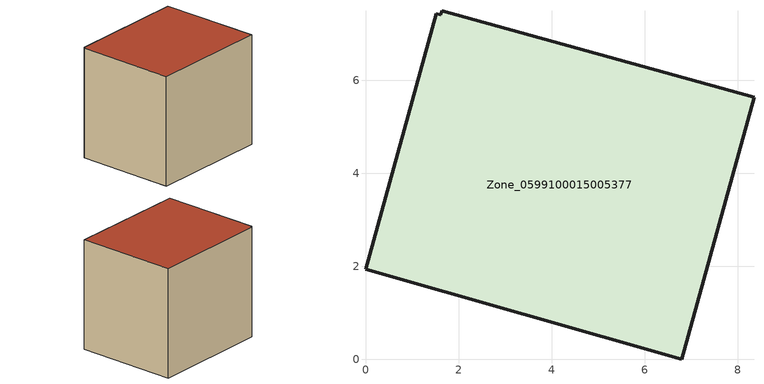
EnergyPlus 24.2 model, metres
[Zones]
Zone_0599100015005377
 floor ground (C_G): 1.52,7.43 1.61,7.41 1.64,7.49 8.35,5.63 6.8,0 0,1.93 z0.94
 wall outside (C_F): 0,1.93 6.8,0 8.35,5.63 1.64,7.49 1.61,7.41 1.52,7.43 0,1.93 z0.94:7.36
 roof outside (C_R): 1.61,7.41 1.52,7.43 0,1.93 6.8,0 8.35,5.63 1.64,7.49 z7.36
[BUILDING]
Pand.0599100015005377: North Axis=0; Terrain=City; Loads Convergence Tolerance Value=0.04; Temperature Convergence Tolerance Value=0.4; Solar Distribution=FullExterior; Maximum Number of Warmup Days=25; Minimum Number of Warmup Days=1
[Site:Location]
Rotterdam.The.Hague.AP_ZH_NLD Design_Conditions: Latitude=51.96; Longitude=4.45; Time Zone=1; Elevation=-4.5
[SITE:GROUNDTEMPERATURE:BUILDINGSURFACE]
18, 18, 18, 18, 18, 18, 18, 18, 18, 18, 18, 18
[MATERIAL] Thermal Absorptance=0.9; Solar Absorptance=0.7; Visible Absorptance=0.7
Name | Roughness | Thickness | Conductivity | Density | Specific Heat
G.TI.1946-1964 | MediumSmooth | 0.15 | 1 | 540 | 1210
F.TI.1946-1964 | Rough | 0.3 | 0.857143 | 1920 | 840
R.TI.1946-1964 | MediumRough | 0.2 | 0.277778 | 1500 | 1000
[CONSTRUCTION]
C_G: G.TI.1946-1964
C_F: F.TI.1946-1964
C_R: R.TI.1946-1964
[ZONE]
Zone_0599100015005377: Type=1; Multiplier=1; Ceiling Height=Autocalculate; Volume=Autocalculate; Floor Area=autocalculate; Part of Total Floor Area=Yes
[ZONEINFILTRATION:DESIGNFLOWRATE]
Infil_Zone_0599100015005377: Zone or ZoneList or Space or SpaceList=Zone_0599100015005377; Schedule=AlwaysOn; Design Flow Rate Calculation Method=Flow/Area; Flow Rate per Floor Area=0.003; Constant Term Coefficient=1; Temperature Term Coefficient=0; Velocity Term Coefficient=0; Velocity Squared Term Coefficient=0
[HVACTEMPLATE:ZONE:IDEALLOADSAIRSYSTEM]
Zone_0599100015005377: Maximum Heating Supply Air Temperature=50; Minimum Cooling Supply Air Temperature=13; Maximum Heating Supply Air Humidity Ratio=0.0156; Minimum Cooling Supply Air Humidity Ratio=0.0077; Heating Limit=NoLimit; Cooling Limit=NoLimit; Dehumidification Control Type=ConstantSensibleHeatRatio; Cooling Sensible Heat Ratio=0.7; Dehumidification Setpoint=60; Humidification Control Type=None; Humidification Setpoint=30; Outdoor Air Method=None; Outdoor Air Flow Rate per Person=0.00944; Outdoor Air Flow Rate per Zone Floor Area=0; Outdoor Air Flow Rate per Zone=0; Demand Controlled Ventilation Type=None; Outdoor Air Economizer Type=NoEconomizer; Heat Recovery Type=None; Sensible Heat Recovery Effectiveness=0.7; Latent Heat Recovery Effectiveness=0.65
[ZONECONTROL:THERMOSTAT]
ThermostatControl_Zone_0599100015005377: Zone or ZoneList=Zone_0599100015005377; Control Type Schedule=DualSetpointControlType; Control 1=Thermostat_Zone_0599100015005377; Temperature Difference Between Cutout And Setpoint=0
[THERMOSTATSETPOINT:DUALSETPOINT]
Thermostat_Zone_0599100015005377: Heating Setpoint Temperature Schedule=HeatingSetpoint_Zone_0599100015005377; Cooling Setpoint Temperature Schedule=CoolingSetpoint_Zone_0599100015005377
[SCHEDULE:COMPACT]
HeatingSetpoint_Zone_0599100015005377: Through: 12/31, For: AllDays, Until: 24:00, 21
CoolingSetpoint_Zone_0599100015005377: Through: 12/31, For: AllDays, Until: 24:00, 24
DualSetpointControlType: Through: 12/31, For: AllDays, Until: 24:00, 4
AlwaysOn: Through: 12/31, For: AllDays, Until: 24:00, 1
